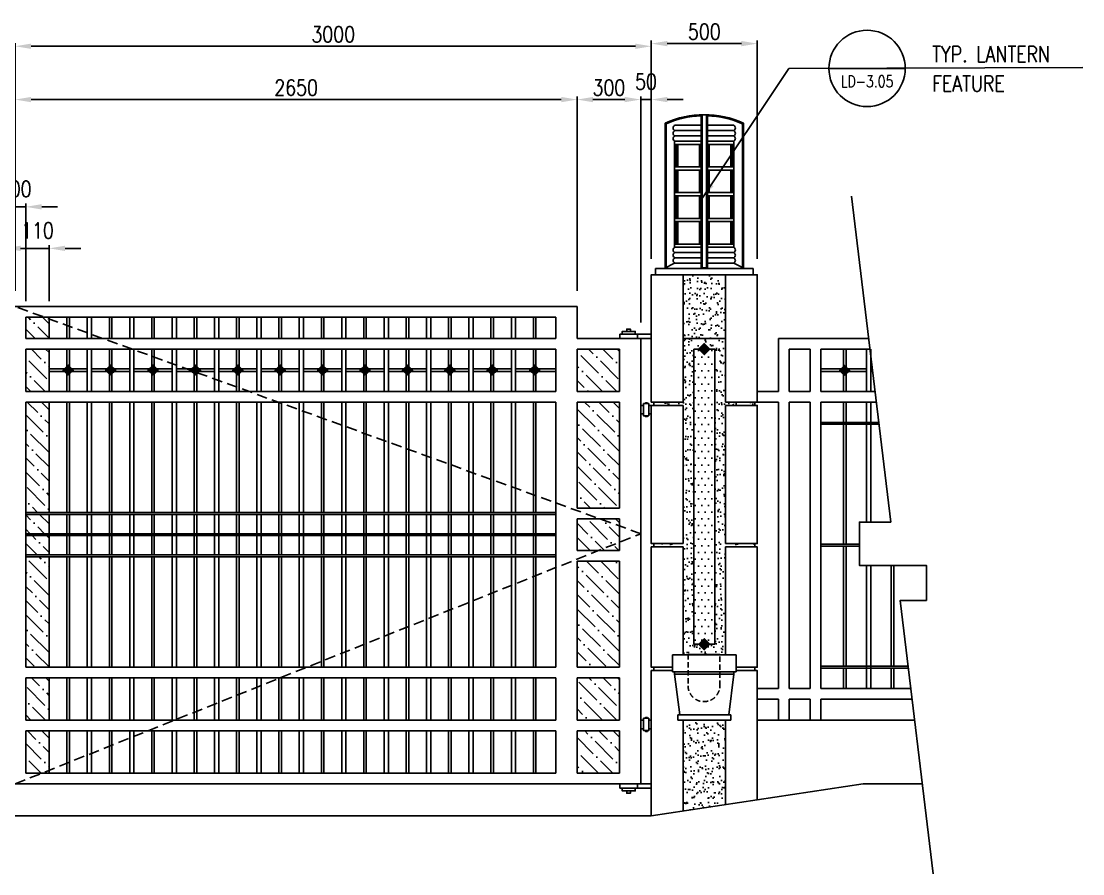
# Model space of a CAD drawing. Extents: x 17901 to 57070, y -1049 to 3900.
# Drawn here: x 52064 to 57070, y -212 to 3807 of the extents above; entities that cross this region are included whole.
import ezdxf
from ezdxf.enums import TextEntityAlignment as Align

# ---------------------------------------------------------------- set-up
doc = ezdxf.new("R2010")
doc.units = 0
doc.header["$PDMODE"] = 3
doc.header["$PDSIZE"] = -1
doc.linetypes.add('HIDDEN', pattern=[0.375, 0.25, -0.125])
doc.layers.get('0').update_dxf_attribs({"linetype": 'CONTINUOUS'})
doc.layers.get('DEFPOINTS').update_dxf_attribs({"linetype": 'CONTINUOUS'})
for name, color, linetype in [('0-BCA', 33, 'CONTINUOUS'), ('0-DIM', 8, 'CONTINUOUS'), ('0-TEXT', 7, 'CONTINUOUS'), ('YEL', 2, 'CONTINUOUS')]:
    doc.layers.add(name, color=color, linetype=linetype)
doc.styles.add('ROMANS', font='romans.shx', dxfattribs={"width": 0.8})
doc.styles.get("Standard").update_dxf_attribs({"font": 'romans.shx', "width": 0.8})
doc.dimstyles.new('CALL', dxfattribs={"dimscale": 30, "dimtxt": 2.5, "dimasz": 2.5, "dimexe": 0.5, "dimexo": 2.5, "dimtad": 0, "dimdec": 0, "dimtxsty": 'STANDARD', "dimcen": 2.5, "dimclrd": 256, "dimclre": 256, "dimclrt": 7, "dimazin": 3, "dimtfac": 1, "dimtdec": 0, "dimtmove": 0, "dimatfit": 3, "dimtolj": 1, "dimtzin": 0})
pattern_1 = [(37.5, (35683.82, 3e-14), (-1.60003, 48.94132), [0, -38.608, 0, -43.18, 0, -41.275]), (7.5, (35683.82, 3e-14), (44.95233, 71.6825), [0, -20.828, 0, -34.798, 0, -13.335]), (327.5, (35652.58, 3e-14), (79.09924, 0.14372), [0, -12.7, 0, -45.72, 0, -59.69]), (317.5, (35652.58, 3e-14), (76.35565, 22.29293), [0, -6.35, 0, -29.972, 0, -34.29])]

# ---------------------------------------------------------------- blocks, each defined once
blk = doc.blocks.new('A$C1AAB01F3')
at = {"layer": '0-TEXT', "color": 2}
for p, q in [((0, 52.5), (11.7, 52.5)), ((36.1, 52.5), (50, 52.5)), ((0, 12.5), (11.7, 12.5)), ((36.1, 12.5), (50, 12.5))]:
    blk.add_line(p, q, dxfattribs=at)
blk.add_lwpolyline([(11.7, 61.8), (36.1, 61.8), (36.1, 3.7), (11.7, 3.7)], close=True, dxfattribs=at)
for points in [[(18.5, 61.8), (18.5, 64.9), (27.9, 64.9), (27.9, 61.8)], [(27.9, 3.7), (27.9, 0), (18.5, 0), (18.5, 3.7)]]:
    blk.add_lwpolyline(points, dxfattribs=at)
blk = doc.blocks.new('*D126')
at = {"linetype": 'BYBLOCK'}
for p, q in [((52035.2, 2536.3), (52035.2, 3703.8)), ((54960.2, 3688.8), (52110.2, 3688.8)), ((55035.2, 2686.3), (55035.2, 3703.8))]:
    blk.add_line(p, q, dxfattribs=at)
for points in [[(52110.2, 3701.3), (52110.2, 3676.3), (52035.2, 3688.8)], [(54960.2, 3701.3), (54960.2, 3676.3), (55035.2, 3688.8)]]:
    blk.add_solid(points, dxfattribs=at)
at = {"layer": 'DEFPOINTS', "color": 0, "linetype": 'BYBLOCK'}
for p in [(52035.2, 3688.8), (55035.2, 2611.3), (52035.2, 2461.3)]:
    blk.add_point(p, dxfattribs=at)
at = {"color": 7, "linetype": 'BYBLOCK', "insert": (53535.2, 3745.1), "char_height": 75, "attachment_point": 5}
blk.add_mtext('\\A1;3000', dxfattribs=at)
blk = doc.blocks.new('*D123')
at = {"linetype": 'BYBLOCK'}
for p, q in [((52035.2, 2536.3), (52035.2, 3452.5)), ((54610.2, 3437.5), (52110.2, 3437.5)), ((54685.2, 2536.3), (54685.2, 3452.5))]:
    blk.add_line(p, q, dxfattribs=at)
for points in [[(52110.2, 3450), (52110.2, 3425), (52035.2, 3437.5)], [(54610.2, 3450), (54610.2, 3425), (54685.2, 3437.5)]]:
    blk.add_solid(points, dxfattribs=at)
at = {"layer": 'DEFPOINTS', "color": 0, "linetype": 'BYBLOCK'}
for p in [(52035.2, 3437.5), (52035.2, 2461.3), (54685.2, 2461.3)]:
    blk.add_point(p, dxfattribs=at)
at = {"color": 7, "linetype": 'BYBLOCK', "insert": (53360.2, 3493.7), "char_height": 75, "attachment_point": 5}
blk.add_mtext('\\A1;2650', dxfattribs=at)
blk = doc.blocks.new('*D127')
at = {"linetype": 'BYBLOCK'}
for p, q in [((55035.2, 2686.3), (55035.2, 3716.3)), ((55535.2, 2686.3), (55535.2, 3716.3)), ((55460.2, 3701.3), (55110.2, 3701.3))]:
    blk.add_line(p, q, dxfattribs=at)
for points in [[(55110.2, 3713.8), (55110.2, 3688.8), (55035.2, 3701.3)], [(55460.2, 3713.8), (55460.2, 3688.8), (55535.2, 3701.3)]]:
    blk.add_solid(points, dxfattribs=at)
at = {"layer": 'DEFPOINTS', "color": 0, "linetype": 'BYBLOCK'}
for p in [(55035.2, 3701.3), (55035.2, 2611.3), (55535.2, 2611.3)]:
    blk.add_point(p, dxfattribs=at)
at = {"color": 7, "linetype": 'BYBLOCK', "insert": (55285.2, 3757.6), "char_height": 75, "attachment_point": 5}
blk.add_mtext('\\A1;500', dxfattribs=at)
blk = doc.blocks.new('*D125')
at = {"linetype": 'BYBLOCK'}
for p, q in [((54910.2, 3437.5), (54835.2, 3437.5)), ((54985.2, 2386.3), (54985.2, 3452.5)), ((55035.2, 3437.5), (54985.2, 3437.5)), ((55035.2, 3437.5), (54985.2, 3437.5)), ((55035.2, 2686.3), (55035.2, 3452.5)), ((55110.2, 3437.5), (55185.2, 3437.5))]:
    blk.add_line(p, q, dxfattribs=at)
for points in [[(54910.2, 3450), (54910.2, 3425), (54985.2, 3437.5)], [(55110.2, 3450), (55110.2, 3425), (55035.2, 3437.5)]]:
    blk.add_solid(points, dxfattribs=at)
at = {"layer": 'DEFPOINTS', "color": 0, "linetype": 'BYBLOCK'}
for p in [(54985.2, 3437.5), (55035.2, 2611.3), (54985.2, 2311.3)]:
    blk.add_point(p, dxfattribs=at)
at = {"color": 7, "linetype": 'BYBLOCK', "insert": (55010.2, 3521.8), "char_height": 75, "attachment_point": 5}
blk.add_mtext('\\A1;50', dxfattribs=at)
blk = doc.blocks.new('*D124')
at = {"linetype": 'BYBLOCK'}
for p, q in [((54685.2, 2536.3), (54685.2, 3452.5)), ((54910.2, 3437.5), (54760.2, 3437.5)), ((54985.2, 2386.3), (54985.2, 3452.5))]:
    blk.add_line(p, q, dxfattribs=at)
for points in [[(54760.2, 3450), (54760.2, 3425), (54685.2, 3437.5)], [(54910.2, 3450), (54910.2, 3425), (54985.2, 3437.5)]]:
    blk.add_solid(points, dxfattribs=at)
at = {"layer": 'DEFPOINTS', "color": 0, "linetype": 'BYBLOCK'}
for p in [(54685.2, 3437.5), (54685.2, 2461.3), (54985.2, 2311.3)]:
    blk.add_point(p, dxfattribs=at)
at = {"color": 7, "linetype": 'BYBLOCK', "insert": (54835.2, 3493.7), "char_height": 75, "attachment_point": 5}
blk.add_mtext('\\A1;300', dxfattribs=at)
blk = doc.blocks.new('CALLOUTCIR')
blk.add_line((-6, 0), (6, 0))
blk.add_circle((0, 0), 6)
at = {"style": 'ROMANS', "width": 0.8}
for p in [(10.25, 0.23), (10.25, -4.4)]:
    blk.add_attdef('DETAIL', text='', height=2.5, dxfattribs=at).set_placement(p, align=Align.BOTTOM_LEFT)
blk = doc.blocks.new('*D128')
at = {"linetype": 'BYBLOCK'}
for p, q in [((51800.2, 2736), (51725.2, 2736)), ((51875.2, 2486.3), (51875.2, 2751)), ((51985.2, 2736), (51875.2, 2736)), ((51985.2, 2736), (51875.2, 2736)), ((51985.2, 2486.3), (51985.2, 2751)), ((52060.2, 2736), (52135.2, 2736))]:
    blk.add_line(p, q, dxfattribs=at)
for points in [[(51800.2, 2748.5), (51800.2, 2723.5), (51875.2, 2736)], [(52060.2, 2748.5), (52060.2, 2723.5), (51985.2, 2736)]]:
    blk.add_solid(points, dxfattribs=at)
at = {"layer": 'DEFPOINTS', "color": 0, "linetype": 'BYBLOCK'}
for p in [(51875.2, 2736), (51875.2, 2411.3), (51985.2, 2411.3)]:
    blk.add_point(p, dxfattribs=at)
at = {"color": 7, "linetype": 'BYBLOCK', "insert": (51930.2, 2820.3), "char_height": 75, "attachment_point": 5}
blk.add_mtext('\\A1;110', dxfattribs=at)
blk = doc.blocks.new('*D129')
at = {"linetype": 'BYBLOCK'}
for p, q in [((52010.2, 2736), (51935.2, 2736)), ((52085.2, 2486.3), (52085.2, 2751)), ((52085.2, 2736), (52195.2, 2736)), ((52085.2, 2736), (52195.2, 2736)), ((52195.2, 2486.3), (52195.2, 2751)), ((52270.2, 2736), (52345.2, 2736))]:
    blk.add_line(p, q, dxfattribs=at)
for points in [[(52010.2, 2748.5), (52010.2, 2723.5), (52085.2, 2736)], [(52270.2, 2748.5), (52270.2, 2723.5), (52195.2, 2736)]]:
    blk.add_solid(points, dxfattribs=at)
at = {"layer": 'DEFPOINTS', "color": 0, "linetype": 'BYBLOCK'}
for p in [(52195.2, 2736), (52085.2, 2411.3), (52195.2, 2411.3)]:
    blk.add_point(p, dxfattribs=at)
at = {"color": 7, "linetype": 'BYBLOCK', "insert": (52140.2, 2820.3), "char_height": 75, "attachment_point": 5}
blk.add_mtext('\\A1;110', dxfattribs=at)
blk = doc.blocks.new('*D130')
at = {"linetype": 'BYBLOCK'}
for p, q in [((51910.2, 2931.8), (51835.2, 2931.8)), ((51985.2, 2486.3), (51985.2, 2946.8)), ((51985.2, 2931.8), (52085.2, 2931.8)), ((51985.2, 2931.8), (52085.2, 2931.8)), ((52085.2, 2486.3), (52085.2, 2946.8)), ((52160.2, 2931.8), (52235.2, 2931.8))]:
    blk.add_line(p, q, dxfattribs=at)
for points in [[(51910.2, 2944.3), (51910.2, 2919.3), (51985.2, 2931.8)], [(52160.2, 2944.3), (52160.2, 2919.3), (52085.2, 2931.8)]]:
    blk.add_solid(points, dxfattribs=at)
at = {"layer": 'DEFPOINTS', "color": 0, "linetype": 'BYBLOCK'}
for p in [(52085.2, 2931.8), (51985.2, 2411.3), (52085.2, 2411.3)]:
    blk.add_point(p, dxfattribs=at)
at = {"color": 7, "linetype": 'BYBLOCK', "insert": (52035.2, 3016.2), "char_height": 75, "attachment_point": 5}
blk.add_mtext('\\A1;100', dxfattribs=at)

msp = doc.modelspace()

# ---------------------------------------------------------------- hatches: boundary and pattern name
at = {"linetype": 'CONTINUOUS'}
h = msp.add_hatch(dxfattribs=at)
h.set_pattern_fill('AR-SAND', color=2, style=0)
h.set_pattern_definition([(142.5, (92832.057, 0), (1.60003, 48.941324), [0, -38.608, 0, -43.18, 0, -41.275]), (172.5, (92832.06, 0), (-44.95233, 71.68251), [0, -20.828, 0, -34.798, 0, -13.335]), (212.5, (92863.3, 0), (-79.099237, 0.14372), [0, -12.7, 0, -45.72, 0, -59.69]), (222.5, (92863.3, 0), (-76.35565, 22.29293), [0, -6.35, 0, -29.972, 0, -34.29])])
h.paths.add_polyline_path([(55385.2, 2611.3), (55185.2, 2611.3), (55185.2, 2311.3), (55385.2, 2311.3)])
h = msp.add_hatch(dxfattribs=at)
h.set_pattern_fill('AR-SAND', color=2, style=0)
h.set_pattern_definition(pattern_1)
h.paths.add_polyline_path([(55385.2, 1995.3), (55523.2, 1995.3), (55523.2, 2011.3), (55385.2, 2011.3), (55385.2, 2311.3), (55185.2, 2311.3), (55185.2, 2011.3), (55047.2, 2011.3), (55047.2, 1995.3), (55185.2, 1995.3), (55185.2, 1344.2), (55047.2, 1344.2), (55047.2, 1328.2), (55185.2, 1328.2), (55185.2, 819.3), (55385.2, 819.3), (55385.2, 1328.2), (55523.2, 1328.2), (55523.2, 1344.2), (55385.2, 1344.2)])
h.paths.add_polyline_path([(55335.2, 869.3), (55235.2, 869.3), (55235.2, 2261.3), (55335.2, 2261.3)], flags=16)
h = msp.add_hatch(dxfattribs=at)
h.set_pattern_fill('DOTS', color=256, scale=20, style=0)
h.set_pattern_definition([(7e-15, (35683.82, 3e-14), (15.875, 31.75), [0, -31.75])])
h.paths.add_polyline_path([(55335.2, 2261.3), (55335.2, 869.3), (55235.2, 869.3), (55235.2, 2261.3)])
for points in [[(55285.2, 2231.3), (55315.2, 2261.3), (55285.2, 2291.3), (55255.2, 2261.3)], [(55285.2, 899.3), (55315.2, 869.3), (55285.2, 839.3), (55255.2, 869.3)]]:
    msp.add_hatch(color=2, dxfattribs=at).paths.add_polyline_path(points)
h = msp.add_hatch(dxfattribs=at)
h.set_pattern_fill('AR-SAND', color=2, style=0)
h.set_pattern_definition(pattern_1)
h.paths.add_polyline_path([(55385.2, 211.3), (55185.2, 211.3), (55185.2, 511.3), (55385.2, 511.3)])
h = msp.add_hatch(dxfattribs=at)
h.set_pattern_fill('AR-SAND', color=2, style=0)
h.set_pattern_definition([(142.5, (104070.306, 0), (1.60003, 48.941324), [0, -38.608, 0, -43.18, 0, -41.275]), (172.5, (104070.306, 0), (-44.95233, 71.68251), [0, -20.828, 0, -34.798, 0, -13.335]), (212.5, (104101.548, 0), (-79.099237, 0.14372), [0, -12.7, 0, -45.72, 0, -59.69]), (222.5, (104101.55, 0), (-76.355645, 22.29293), [0, -6.35, 0, -29.972, 0, -34.29])])
h.paths.add_polyline_path([(55185.2, 211.3), (55385.2, 211.3), (55385.2, 113.8), (55185.2, 83.8)])
at = {"layer": '0-TEXT', "linetype": 'CONTINUOUS'}
h = msp.add_hatch(dxfattribs=at)
h.set_pattern_fill('ANSI36', color=1, scale=15, style=0)
h.set_pattern_definition([(135, (104280.306, 0), (-25.25697, 92.60889), [119.0625, -23.8125, 0, -23.8125])])
h.paths.add_polyline_path([(52085.2, 461.3), (52195.2, 461.3), (52195.2, 261.3), (52120.1, 261.3), (52085.2, 275.3)])
h.paths.add_polyline_path([(52085.2, 711.3), (52195.2, 711.3), (52195.2, 511.3), (52085.2, 511.3)])
h.paths.add_polyline_path([(52085.2, 1281.8), (52195.2, 1281.8), (52195.2, 761.3), (52085.2, 761.3)])
h.paths.add_polyline_path([(52085.2, 1381.8), (52195.2, 1381.8), (52195.2, 1290.8), (52085.2, 1290.8)])
h.paths.add_polyline_path([(52085.2, 1481.8), (52195.2, 1481.8), (52195.2, 1390.8), (52085.2, 1390.8)])
h.paths.add_polyline_path([(52085.2, 2011.3), (52195.2, 2011.3), (52195.2, 1490.8), (52085.2, 1490.8)])
h.paths.add_polyline_path([(52085.2, 2261.3), (52195.2, 2261.3), (52195.2, 2061.3), (52085.2, 2061.3)])
h.paths.add_polyline_path([(52085.2, 2403.2), (52107.4, 2411.3), (52195.2, 2411.3), (52195.2, 2311.3), (52085.2, 2311.3)])
h = msp.add_hatch(dxfattribs=at)
h.set_pattern_fill('ANSI36', color=1, scale=15, style=0)
h.set_pattern_definition([(135, (92832.057, 0), (-25.25697, 92.60889), [119.0625, -23.8125, 0, -23.8125])])
h.paths.add_polyline_path([(54685.2, 461.3), (54685.2, 261.3), (54885.2, 261.3), (54885.2, 461.3)])
h.paths.add_polyline_path([(54885.2, 511.3), (54885.2, 711.3), (54685.2, 711.3), (54685.2, 511.3)])
h.paths.add_polyline_path([(54685.2, 761.3), (54885.2, 761.3), (54885.2, 1261.3), (54685.2, 1261.3)])
h.paths.add_polyline_path([(54685.2, 1461.3), (54685.2, 1311.3), (54885.2, 1311.3), (54885.2, 1461.3)])
h.paths.add_polyline_path([(54885.2, 2011.3), (54685.2, 2011.3), (54685.2, 1511.3), (54885.2, 1511.3)])
h.paths.add_polyline_path([(54685.2, 2061.3), (54885.2, 2061.3), (54885.2, 2261.3), (54685.2, 2261.3)])
for points in [[(52285.2, 2137.5), (52261.1, 2161.5), (52285.2, 2185.6), (52309.2, 2161.5)], [(52485.2, 2137.5), (52461.1, 2161.5), (52485.2, 2185.6), (52509.2, 2161.5)], [(52685.2, 2137.5), (52661.1, 2161.5), (52685.2, 2185.6), (52709.2, 2161.5)], [(52885.2, 2137.5), (52861.1, 2161.5), (52885.2, 2185.6), (52909.2, 2161.5)], [(53085.2, 2137.5), (53061.1, 2161.5), (53085.2, 2185.6), (53109.2, 2161.5)], [(53285.2, 2137.5), (53261.1, 2161.5), (53285.2, 2185.6), (53309.2, 2161.5)], [(53485.2, 2137.5), (53461.1, 2161.5), (53485.2, 2185.6), (53509.2, 2161.5)], [(53685.2, 2137.5), (53661.1, 2161.5), (53685.2, 2185.6), (53709.2, 2161.5)], [(53885.2, 2137.5), (53861.1, 2161.5), (53885.2, 2185.6), (53909.2, 2161.5)], [(54085.2, 2137.5), (54061.1, 2161.5), (54085.2, 2185.6), (54109.2, 2161.5)], [(54285.2, 2137.5), (54261.1, 2161.5), (54285.2, 2185.6), (54309.2, 2161.5)], [(54485.2, 2137.5), (54461.1, 2161.5), (54485.2, 2185.6), (54509.2, 2161.5)], [(55947.2, 2136.2), (55971.2, 2160.3), (55947.2, 2184.3), (55923.1, 2160.3)]]:
    msp.add_hatch(color=256, dxfattribs=at).paths.add_polyline_path(points)

# ---------------------------------------------------------------- linework, layer by layer
at = {"color": 2}
for p, q in [((55185.2, 2311.3), (55185.2, 2611.3)), ((55385.2, 2311.3), (55385.2, 2611.3)), ((55185.2, 2311.3), (55185.2, 2011.3)), ((55185.2, 2311.3), (55385.2, 2311.3)), ((55385.2, 2311.3), (55385.2, 2011.3)), ((55235.2, 2261.3), (55235.2, 869.3)), ((55235.2, 2261.3), (55335.2, 2261.3)), ((55335.2, 2261.3), (55335.2, 869.3)), ((55941.7, 2261.3), (55941.7, 2167.3)), ((55953.7, 2261.3), (55953.7, 2167.3)), ((56050.2, 2261.3), (56050.2, 2061.3)), ((56070.2, 2261.3), (56070.2, 2061.3)), ((55835.2, 2167.3), (55941.7, 2167.3)), ((55835.2, 2155.3), (55941.7, 2155.3)), ((55941.7, 2155.3), (55941.7, 2061.3)), ((55953.7, 2167.3), (56050.2, 2167.3)), ((55953.7, 2155.3), (55953.7, 2061.3)), ((55953.7, 2155.3), (56050.2, 2155.3)), ((56070.2, 2167.3), (56077.8, 2167.3)), ((56070.2, 2155.3), (56079.3, 2155.3)), ((55035.2, 2011.3), (55185.2, 2011.3)), ((55385.2, 2011.3), (55535.2, 2011.3)), ((55941.7, 2011.3), (55941.7, 1915.8)), ((55953.7, 2011.3), (55953.7, 1915.8)), ((56050.2, 2011.3), (56050.2, 1915.8)), ((56070.2, 2011.3), (56070.2, 1915.8)), ((55035.2, 1995.3), (55185.2, 1995.3)), ((55185.2, 1995.3), (55185.2, 1344.2)), ((55385.2, 1995.3), (55385.2, 1344.2)), ((55385.2, 1995.3), (55535.2, 1995.3)), ((55835.2, 1915.8), (56108.1, 1915.8)), ((55835.2, 1906.8), (56109.2, 1906.8)), ((55941.7, 1906.8), (55941.7, 1340.7)), ((55953.7, 1906.8), (55953.7, 1340.7)), ((56050.2, 1906.8), (56050.2, 1445.7)), ((56070.2, 1906.8), (56070.2, 1445.7)), ((55035.2, 1344.2), (55185.2, 1344.2)), ((55035.2, 1328.2), (55185.2, 1328.2)), ((55185.2, 1328.2), (55185.2, 819.3)), ((55385.2, 1344.2), (55535.2, 1344.2)), ((55385.2, 1328.2), (55385.2, 819.3)), ((55385.2, 1328.2), (55535.2, 1328.2)), ((55835.2, 1340.7), (56016.4, 1340.7)), ((55835.2, 1331.7), (56016.4, 1331.7)), ((55941.7, 1331.7), (55941.7, 765.8)), ((55953.7, 1331.7), (55953.7, 765.8)), ((56050.2, 1241.5), (56050.2, 661.3)), ((56070.2, 1241.5), (56070.2, 661.3)), ((56166.7, 1241.5), (56166.7, 765.8)), ((56178.7, 1241.5), (56178.7, 765.8)), ((55235.2, 869.3), (55335.2, 869.3)), ((55235.2, 869.3), (55335.2, 869.3)), ((55135.2, 819.3), (55435.2, 819.3)), ((55135.2, 819.3), (55135.2, 739.3)), ((55435.2, 819.3), (55435.2, 739.3)), ((55035.2, 761.3), (55135.2, 761.3)), ((55435.2, 761.3), (55535.2, 761.3)), ((55835.2, 765.8), (56246.5, 765.8)), ((55835.2, 756.8), (56247.6, 756.8)), ((55941.7, 756.8), (55941.7, 661.3)), ((55953.7, 756.8), (55953.7, 661.3)), ((56166.7, 756.8), (56166.7, 661.3)), ((56178.7, 756.8), (56178.7, 661.3)), ((55035.2, 745.3), (55135.2, 745.3)), ((55135.2, 739.3), (55435.2, 739.3)), ((55145.2, 739.3), (55145.2, 729.3)), ((55145.2, 729.3), (55170, 536.3)), ((55145.2, 729.3), (55425.2, 729.3)), ((55425.2, 729.3), (55400.3, 536.3)), ((55425.2, 739.3), (55425.2, 729.3)), ((55435.2, 745.3), (55535.2, 745.3)), ((55410.2, 536.3), (55160.2, 536.3)), ((55160.2, 536.3), (55160.2, 511.3)), ((55410.2, 511.3), (55160.2, 511.3)), ((55185.2, 511.3), (55185.2, 83.8)), ((55385.2, 511.3), (55385.2, 113.8)), ((55410.2, 536.3), (55410.2, 511.3))]:
    msp.add_line(p, q, dxfattribs=at)
for p, q in [((55635.2, 2061.3), (55635.2, 2311.3)), ((55635.2, 2311.3), (56060.5, 2311.3)), ((55685.2, 2061.3), (55685.2, 2261.3)), ((55685.2, 2261.3), (55785.2, 2261.3)), ((55785.2, 2061.3), (55785.2, 2261.3)), ((55835.2, 2061.3), (55835.2, 2261.3)), ((55835.2, 2261.3), (56066.5, 2261.3)), ((55535.2, 2061.3), (55635.2, 2061.3)), ((55685.2, 2061.3), (55785.2, 2061.3)), ((55835.2, 2061.3), (56090.6, 2061.3)), ((55535.2, 2011.3), (55635.2, 2011.3)), ((55635.2, 661.3), (55635.2, 2011.3)), ((55685.2, 661.3), (55685.2, 2011.3)), ((55685.2, 2011.3), (55785.2, 2011.3)), ((55785.2, 661.3), (55785.2, 2011.3)), ((55835.2, 661.3), (55835.2, 2011.3)), ((55835.2, 2011.3), (56096.6, 2011.3)), ((52085.2, 761.3), (54585.2, 761.3)), ((54685.2, 761.3), (54885.2, 761.3)), ((52085.2, 711.3), (54585.2, 711.3)), ((54685.2, 711.3), (54885.2, 711.3)), ((55535.2, 661.3), (55635.2, 661.3)), ((55685.2, 661.3), (55785.2, 661.3)), ((55835.2, 661.3), (56259.1, 661.3)), ((55535.2, 611.3), (55635.2, 611.3)), ((55635.2, 511.3), (55635.2, 611.3)), ((55685.2, 511.3), (55685.2, 611.3)), ((55685.2, 611.3), (55785.2, 611.3)), ((55785.2, 511.3), (55785.2, 611.3)), ((55835.2, 611.3), (56265.1, 611.3)), ((55835.2, 511.3), (55835.2, 611.3)), ((52085.2, 511.3), (54585.2, 511.3)), ((54685.2, 511.3), (54885.2, 511.3)), ((55535.2, 511.3), (56277.1, 511.3)), ((52085.2, 461.3), (54585.2, 461.3)), ((54685.2, 461.3), (54885.2, 461.3)), ((52085.2, 261.3), (54585.2, 261.3)), ((54685.2, 261.3), (54885.2, 261.3)), ((52035.2, 211.3), (54985.2, 211.3))]:
    msp.add_line(p, q)
at = {"color": 5}
for p, q in [((55035.2, 61.3), (56035.2, 211.3)), ((56035.2, 211.3), (56313.2, 211.3)), ((54610.3, 61.3), (52035.2, 61.3)), ((52485.2, 61.3), (55035.2, 61.3))]:
    msp.add_line(p, q, dxfattribs=at)
at = {"color": 4}
msp.add_lwpolyline([(55035.2, 61.3), (55035.2, 745.3), (55047.2, 745.3), (55047.2, 761.3), (55035.2, 761.3), (55035.2, 1328.2), (55047.2, 1328.2), (55047.2, 1344.2), (55035.2, 1344.2), (55035.2, 1995.3), (55047.2, 1995.3), (55047.2, 2011.3), (55035.2, 2011.3), (55035.2, 2611.3), (55535.2, 2611.3), (55535.2, 2011.3), (55523.2, 2011.3), (55523.2, 1995.3), (55535.2, 1995.3), (55535.2, 1344.2), (55523.2, 1344.2), (55523.2, 1328.2), (55535.2, 1328.2), (55535.2, 761.3), (55523.2, 761.3), (55523.2, 745.3), (55535.2, 745.3), (55535.2, 136.3)], dxfattribs=at)
at = {"color": 2}
msp.add_lwpolyline([(55947.2, 2136.2), (55971.2, 2160.3), (55947.2, 2184.3), (55923.1, 2160.3)], close=True, dxfattribs=at)
at = {"layer": '0-BCA', "color": 2}
for p, q in [((55270.2, 3366), (55270.2, 3366)), ((55270.2, 3361), (55270.2, 2643.8)), ((55275.2, 3366.2), (55275.2, 2643.8)), ((55295.2, 3366.2), (55295.2, 2643.8)), ((55300.2, 3366), (55300.2, 3366)), ((55300.2, 3361), (55300.2, 2643.8)), ((55100.2, 2643.8), (55100.2, 3326.5)), ((55105.2, 2646.3), (55105.2, 3323.2)), ((55270.2, 3316.3), (55145.2, 3316.3)), ((55425.2, 3316.3), (55300.2, 3316.3)), ((55465.2, 2646.3), (55465.2, 3323.2)), ((55470.2, 2643.8), (55470.2, 3326.5)), ((55270.2, 3291.3), (55145.2, 3291.3)), ((55270.2, 3266.3), (55145.2, 3266.3)), ((55425.2, 3291.3), (55300.2, 3291.3)), ((55425.2, 3266.3), (55300.2, 3266.3)), ((55145.2, 2741.3), (55145.2, 3241.3)), ((55270.2, 3241.3), (55145.2, 3241.3)), ((55270.2, 3241.3), (55145.2, 3241.3)), ((55270.2, 3226.3), (55145.2, 3226.3)), ((55152.7, 3120), (55152.7, 3226.3)), ((55160.2, 3120), (55160.2, 3226.3)), ((55262.7, 3226.3), (55262.7, 3120)), ((55425.2, 3241.3), (55300.2, 3241.3)), ((55425.2, 3241.3), (55300.2, 3241.3)), ((55425.2, 3226.3), (55300.2, 3226.3)), ((55307.7, 3226.3), (55307.7, 3120)), ((55410.2, 3120), (55410.2, 3226.3)), ((55417.7, 3120), (55417.7, 3226.3)), ((55425.2, 2741.3), (55425.2, 3241.3)), ((55145.2, 3120), (55270.2, 3120)), ((55145.2, 3105), (55270.2, 3105)), ((55152.7, 2998.8), (55152.7, 3105)), ((55160.2, 2998.8), (55160.2, 3105)), ((55262.7, 3105), (55262.7, 2998.8)), ((55300.2, 3120), (55425.2, 3120)), ((55300.2, 3105), (55425.2, 3105)), ((55307.7, 3105), (55307.7, 2998.8)), ((55410.2, 2998.8), (55410.2, 3105)), ((55417.7, 2998.8), (55417.7, 3105)), ((55270.2, 2998.8), (55145.2, 2998.8)), ((55270.2, 2983.8), (55145.2, 2983.8)), ((55152.7, 2877.5), (55152.7, 2983.8)), ((55160.2, 2877.5), (55160.2, 2983.8)), ((55262.7, 2983.8), (55262.7, 2877.5)), ((55425.2, 2998.8), (55300.2, 2998.8)), ((55425.2, 2983.8), (55300.2, 2983.8)), ((55307.7, 2983.8), (55307.7, 2877.5)), ((55410.2, 2877.5), (55410.2, 2983.8)), ((55417.7, 2877.5), (55417.7, 2983.8)), ((55145.2, 2877.5), (55270.2, 2877.5)), ((55145.2, 2862.5), (55270.2, 2862.5)), ((55152.7, 2756.3), (55152.7, 2862.5)), ((55160.2, 2756.3), (55160.2, 2862.5)), ((55262.7, 2862.5), (55262.7, 2756.3)), ((55300.2, 2877.5), (55425.2, 2877.5)), ((55300.2, 2862.5), (55425.2, 2862.5)), ((55307.7, 2862.5), (55307.7, 2756.3)), ((55410.2, 2756.3), (55410.2, 2862.5)), ((55417.7, 2756.3), (55417.7, 2862.5)), ((55270.2, 2756.3), (55145.2, 2756.3)), ((55425.2, 2756.3), (55300.2, 2756.3)), ((55270.2, 2741.3), (55145.2, 2741.3)), ((55270.2, 2716.3), (55145.2, 2716.3)), ((55425.2, 2741.3), (55300.2, 2741.3)), ((55425.2, 2716.3), (55300.2, 2716.3)), ((55095.2, 2641.3), (55145.2, 2666.3)), ((55270.2, 2691.3), (55145.2, 2691.3)), ((55270.2, 2666.3), (55145.2, 2666.3)), ((55425.2, 2691.3), (55300.2, 2691.3)), ((55425.2, 2666.3), (55300.2, 2666.3)), ((55475.2, 2641.3), (55425.2, 2666.3)), ((55285.2, 2641.3), (55055.2, 2641.3)), ((55055.2, 2611.3), (55055.2, 2641.3)), ((55285.2, 2611.3), (55055.2, 2611.3)), ((55475.2, 2641.3), (55095.2, 2641.3)), ((55270.2, 2643.8), (55300.2, 2643.8)), ((55285.2, 2641.3), (55515.2, 2641.3)), ((55285.2, 2611.3), (55515.2, 2611.3)), ((55515.2, 2611.3), (55515.2, 2641.3))]:
    msp.add_line(p, q, dxfattribs=at)
for centre, radius, start, end in [((55285.2, 2916.3), 450, 65.7253, 114.2747), ((55285.2, 2916.3), 445, 91.9317, 113.8594), ((55285.2, 2916.3), 445, 66.1406, 88.0683), ((55153.8, 3303.8), 15.2, 124.706, 235.294), ((55416.5, 3303.8), 15.2, 304.706, 55.294), ((55153.8, 3278.8), 15.2, 124.706, 235.294), ((55153.8, 3253.8), 15.2, 124.706, 235.294), ((55416.5, 3278.8), 15.2, 304.706, 55.294), ((55416.5, 3253.8), 15.2, 304.706, 55.294), ((55153.8, 2728.8), 15.2, 124.706, 235.294), ((55153.8, 2703.8), 15.2, 124.706, 235.294), ((55416.5, 2728.8), 15.2, 304.706, 55.294), ((55416.5, 2703.8), 15.2, 304.706, 55.294), ((55153.8, 2678.8), 15.2, 124.706, 235.294), ((55416.5, 2678.8), 15.2, 304.706, 55.294)]:
    msp.add_arc(centre, radius, start, end, dxfattribs=at)
at = {"layer": '0-DIM'}
for p, q in [((54195.2, 2411.3), (54175.2, 2411.3)), ((54291.2, 2411.3), (54279.2, 2411.3)), ((54395.2, 2411.3), (54375.2, 2411.3)), ((55358.8, 822), (55208.5, 822))]:
    msp.add_line(p, q, dxfattribs=at)
at = {"layer": '0-DIM', "linetype": 'HIDDEN', "ltscale": 100}
for p, q in [((55208.5, 822), (55208.5, 674.1)), ((55358.8, 674.1), (55358.8, 822))]:
    msp.add_line(p, q, dxfattribs=at)
at = {"layer": '0-DIM', "color": 1}
msp.add_lwpolyline([(55979.9, 2981.5), (56164.7, 1445.7), (56016.4, 1445.7), (56016.4, 1241.5), (56332.9, 1241.5), (56332.9, 1076.2), (56209.2, 1076.2), (56364.2, -212.5)], dxfattribs=at)
at = {"layer": '0-DIM', "linetype": 'HIDDEN', "ltscale": 100}
msp.add_arc((55283.6, 674.1), 75.1, 180, 0, dxfattribs=at)
at = {"layer": '0-TEXT'}
for p, q in [((54685.2, 2461.3), (52035.2, 2461.3)), ((54685.2, 2311.3), (54685.2, 2461.3)), ((54585.2, 2411.3), (52085.2, 2411.3)), ((52085.2, 2311.3), (52085.2, 2411.3)), ((54585.2, 2311.3), (54585.2, 2411.3)), ((54585.2, 2311.3), (52085.2, 2311.3)), ((54985.2, 2311.3), (54685.2, 2311.3)), ((54985.2, 211.3), (54985.2, 2311.3)), ((54585.2, 2261.3), (52085.2, 2261.3)), ((52085.2, 2061.3), (52085.2, 2261.3)), ((54585.2, 2061.3), (54585.2, 2261.3)), ((54685.2, 2061.3), (54685.2, 2261.3)), ((54885.2, 2261.3), (54685.2, 2261.3)), ((54885.2, 2061.3), (54885.2, 2261.3)), ((54585.2, 2061.3), (52085.2, 2061.3)), ((54885.2, 2061.3), (54685.2, 2061.3)), ((52085.2, 761.3), (52085.2, 2011.3)), ((54585.2, 2011.3), (52085.2, 2011.3)), ((54585.2, 761.3), (54585.2, 2011.3)), ((54685.2, 1511.3), (54685.2, 2011.3)), ((54885.2, 2011.3), (54685.2, 2011.3)), ((54885.2, 1511.3), (54885.2, 2011.3)), ((54685.2, 1511.3), (54885.2, 1511.3)), ((54685.2, 1311.3), (54685.2, 1461.3)), ((54685.2, 1461.3), (54885.2, 1461.3)), ((54885.2, 1311.3), (54885.2, 1461.3)), ((54685.2, 1311.3), (54885.2, 1311.3)), ((54685.2, 761.3), (54685.2, 1261.3)), ((54685.2, 1261.3), (54885.2, 1261.3)), ((54885.2, 761.3), (54885.2, 1261.3)), ((52085.2, 511.3), (52085.2, 711.3)), ((54585.2, 511.3), (54585.2, 711.3)), ((54685.2, 511.3), (54685.2, 711.3)), ((54885.2, 511.3), (54885.2, 711.3)), ((52085.2, 261.3), (52085.2, 461.3)), ((54585.2, 261.3), (54585.2, 461.3)), ((54685.2, 261.3), (54685.2, 461.3)), ((54885.2, 261.3), (54885.2, 461.3))]:
    msp.add_line(p, q, dxfattribs=at)
at = {"layer": '0-TEXT', "color": 2}
for p, q in [((54887.1, 2331.3), (54887.1, 2311.3)), ((54887.1, 2331.3), (55035.2, 2331.3)), ((54970.7, 2311.3), (54970.7, 2331.3)), ((54985.2, 2311.3), (55035.2, 2311.3)), ((54887.1, 191.3), (54887.1, 211.3)), ((54970.7, 211.3), (54970.7, 191.3)), ((54985.2, 211.3), (55035.2, 211.3)), ((54887.1, 191.3), (55035.2, 191.3))]:
    msp.add_line(p, q, dxfattribs=at)
at = {"layer": '0-TEXT', "color": 2, "linetype": 'HIDDEN', "ltscale": 200}
msp.add_lwpolyline([(52035.2, 211.3), (54985.2, 1390.8), (52035.2, 2461.3)], dxfattribs=at)
at = {"layer": '0-TEXT', "color": 2}
for points in [[(54936.4, 2344.6), (54936.4, 2355.8), (54919.3, 2355.8), (54919.3, 2344.6)], [(54959.3, 2331.3), (54959.3, 2344.6), (54897.9, 2344.6), (54897.9, 2331.3)], [(54959.3, 191.3), (54959.3, 178), (54897.9, 178), (54897.9, 191.3)], [(54936.4, 178), (54936.4, 166.8), (54919.3, 166.8), (54919.3, 178)]]:
    msp.add_lwpolyline(points, dxfattribs=at)
at = {"layer": '0-TEXT'}
for points in [[(52285.2, 2137.5), (52261.1, 2161.5), (52285.2, 2185.6), (52309.2, 2161.5)], [(52485.2, 2137.5), (52461.1, 2161.5), (52485.2, 2185.6), (52509.2, 2161.5)], [(52685.2, 2137.5), (52661.1, 2161.5), (52685.2, 2185.6), (52709.2, 2161.5)], [(52885.2, 2137.5), (52861.1, 2161.5), (52885.2, 2185.6), (52909.2, 2161.5)], [(53085.2, 2137.5), (53061.1, 2161.5), (53085.2, 2185.6), (53109.2, 2161.5)], [(53285.2, 2137.5), (53261.1, 2161.5), (53285.2, 2185.6), (53309.2, 2161.5)], [(53485.2, 2137.5), (53461.1, 2161.5), (53485.2, 2185.6), (53509.2, 2161.5)], [(53685.2, 2137.5), (53661.1, 2161.5), (53685.2, 2185.6), (53709.2, 2161.5)], [(53885.2, 2137.5), (53861.1, 2161.5), (53885.2, 2185.6), (53909.2, 2161.5)], [(54085.2, 2137.5), (54061.1, 2161.5), (54085.2, 2185.6), (54109.2, 2161.5)], [(54285.2, 2137.5), (54261.1, 2161.5), (54285.2, 2185.6), (54309.2, 2161.5)], [(54485.2, 2137.5), (54461.1, 2161.5), (54485.2, 2185.6), (54509.2, 2161.5)]]:
    msp.add_lwpolyline(points, close=True, dxfattribs=at)
at = {"layer": 'YEL'}
for p, q in [((52195.2, 2411.3), (52195.2, 2311.3)), ((52279.2, 2411.3), (52279.2, 2311.3)), ((52291.2, 2411.3), (52291.2, 2311.3)), ((52375.2, 2411.3), (52375.2, 2311.3)), ((52395.2, 2411.3), (52395.2, 2311.3)), ((52479.2, 2411.3), (52479.2, 2311.3)), ((52491.2, 2411.3), (52491.2, 2311.3)), ((52575.2, 2411.3), (52575.2, 2311.3)), ((52595.2, 2411.3), (52595.2, 2311.3)), ((52679.2, 2411.3), (52679.2, 2311.3)), ((52691.2, 2411.3), (52691.2, 2311.3)), ((52775.2, 2411.3), (52775.2, 2311.3)), ((52795.2, 2411.3), (52795.2, 2311.3)), ((52879.2, 2411.3), (52879.2, 2311.3)), ((52891.2, 2411.3), (52891.2, 2311.3)), ((52975.2, 2411.3), (52975.2, 2311.3)), ((52995.2, 2411.3), (52995.2, 2311.3)), ((53079.2, 2411.3), (53079.2, 2311.3)), ((53091.2, 2411.3), (53091.2, 2311.3)), ((53175.2, 2411.3), (53175.2, 2311.3)), ((53195.2, 2411.3), (53195.2, 2311.3)), ((53279.2, 2411.3), (53279.2, 2311.3)), ((53291.2, 2411.3), (53291.2, 2311.3)), ((53375.2, 2411.3), (53375.2, 2311.3)), ((53395.2, 2411.3), (53395.2, 2311.3)), ((53479.2, 2411.3), (53479.2, 2311.3)), ((53491.2, 2411.3), (53491.2, 2311.3)), ((53575.2, 2411.3), (53575.2, 2311.3)), ((53595.2, 2411.3), (53595.2, 2311.3)), ((53679.2, 2411.3), (53679.2, 2311.3)), ((53691.2, 2411.3), (53691.2, 2311.3)), ((53775.2, 2411.3), (53775.2, 2311.3)), ((53795.2, 2411.3), (53795.2, 2311.3)), ((53879.2, 2411.3), (53879.2, 2311.3)), ((53891.2, 2411.3), (53891.2, 2311.3)), ((53975.2, 2411.3), (53975.2, 2311.3)), ((53995.2, 2411.3), (53995.2, 2311.3)), ((54079.2, 2411.3), (54079.2, 2311.3)), ((54091.2, 2411.3), (54091.2, 2311.3)), ((54175.2, 2411.3), (54175.2, 2311.3)), ((54195.2, 2411.3), (54195.2, 2311.3)), ((54279.2, 2411.3), (54279.2, 2311.3)), ((54291.2, 2411.3), (54291.2, 2311.3)), ((54375.2, 2411.3), (54375.2, 2311.3)), ((54395.2, 2411.3), (54395.2, 2311.3)), ((54479.2, 2411.3), (54479.2, 2311.3)), ((54491.2, 2411.3), (54491.2, 2311.3)), ((52195.2, 2261.3), (52195.2, 2061.3)), ((52279.2, 2261.3), (52279.2, 2061.3)), ((52291.2, 2261.3), (52291.2, 2061.3)), ((52375.2, 2261.3), (52375.2, 2061.3)), ((52395.2, 2261.3), (52395.2, 2061.3)), ((52479.2, 2261.3), (52479.2, 2061.3)), ((52491.2, 2261.3), (52491.2, 2061.3)), ((52575.2, 2261.3), (52575.2, 2061.3)), ((52595.2, 2261.3), (52595.2, 2061.3)), ((52679.2, 2261.3), (52679.2, 2061.3)), ((52691.2, 2261.3), (52691.2, 2061.3)), ((52775.2, 2261.3), (52775.2, 2061.3)), ((52795.2, 2261.3), (52795.2, 2061.3)), ((52879.2, 2261.3), (52879.2, 2061.3)), ((52891.2, 2261.3), (52891.2, 2061.3)), ((52975.2, 2261.3), (52975.2, 2061.3)), ((52995.2, 2261.3), (52995.2, 2061.3)), ((53079.2, 2261.3), (53079.2, 2167.3)), ((53091.2, 2261.3), (53091.2, 2167.3)), ((53175.2, 2261.3), (53175.2, 2061.3)), ((53195.2, 2261.3), (53195.2, 2061.3)), ((53279.2, 2261.3), (53279.2, 2167.3)), ((53291.2, 2261.3), (53291.2, 2167.3)), ((53375.2, 2261.3), (53375.2, 2061.3)), ((53395.2, 2261.3), (53395.2, 2061.3)), ((53479.2, 2261.3), (53479.2, 2061.3)), ((53491.2, 2261.3), (53491.2, 2061.3)), ((53575.2, 2261.3), (53575.2, 2061.3)), ((53595.2, 2261.3), (53595.2, 2061.3)), ((53679.2, 2261.3), (53679.2, 2167.3)), ((53691.2, 2261.3), (53691.2, 2167.3)), ((53775.2, 2261.3), (53775.2, 2061.3)), ((53795.2, 2261.3), (53795.2, 2061.3)), ((53879.2, 2261.3), (53879.2, 2167.3)), ((53891.2, 2261.3), (53891.2, 2167.3)), ((53975.2, 2261.3), (53975.2, 2061.3)), ((53995.2, 2261.3), (53995.2, 2061.3)), ((54079.2, 2261.3), (54079.2, 2167.3)), ((54091.2, 2261.3), (54091.2, 2167.3)), ((54175.2, 2261.3), (54175.2, 2061.3)), ((54195.2, 2261.3), (54195.2, 2061.3)), ((54279.2, 2261.3), (54279.2, 2167.3)), ((54291.2, 2261.3), (54291.2, 2167.3)), ((54375.2, 2261.3), (54375.2, 2061.3)), ((54395.2, 2261.3), (54395.2, 2061.3)), ((54479.2, 2261.3), (54479.2, 2167.3)), ((54491.2, 2261.3), (54491.2, 2167.3)), ((52375.2, 2167.3), (52195.2, 2167.3)), ((52375.2, 2155.3), (52195.2, 2155.3)), ((52575.2, 2167.3), (52395.2, 2167.3)), ((52575.2, 2155.3), (52395.2, 2155.3)), ((52775.2, 2167.3), (52595.2, 2167.3)), ((52775.2, 2155.3), (52595.2, 2155.3)), ((52975.2, 2167.3), (52795.2, 2167.3)), ((52975.2, 2155.3), (52795.2, 2155.3)), ((53079.2, 2167.3), (52995.2, 2167.3)), ((53079.2, 2155.3), (52995.2, 2155.3)), ((53079.2, 2155.3), (53079.2, 2061.3)), ((53175.2, 2167.3), (53091.2, 2167.3)), ((53091.2, 2155.3), (53091.2, 2061.3)), ((53175.2, 2155.3), (53091.2, 2155.3)), ((53279.2, 2167.3), (53195.2, 2167.3)), ((53279.2, 2155.3), (53195.2, 2155.3)), ((53279.2, 2155.3), (53279.2, 2061.3)), ((53375.2, 2167.3), (53291.2, 2167.3)), ((53291.2, 2155.3), (53291.2, 2061.3)), ((53375.2, 2155.3), (53291.2, 2155.3)), ((53575.2, 2167.3), (53395.2, 2167.3)), ((53575.2, 2155.3), (53395.2, 2155.3)), ((53679.2, 2167.3), (53595.2, 2167.3)), ((53679.2, 2155.3), (53595.2, 2155.3)), ((53679.2, 2155.3), (53679.2, 2061.3)), ((53775.2, 2167.3), (53691.2, 2167.3)), ((53691.2, 2155.3), (53691.2, 2061.3)), ((53775.2, 2155.3), (53691.2, 2155.3)), ((53879.2, 2167.3), (53795.2, 2167.3)), ((53879.2, 2155.3), (53795.2, 2155.3)), ((53879.2, 2155.3), (53879.2, 2061.3)), ((53975.2, 2167.3), (53891.2, 2167.3)), ((53891.2, 2155.3), (53891.2, 2061.3)), ((53975.2, 2155.3), (53891.2, 2155.3)), ((54079.2, 2167.3), (53995.2, 2167.3)), ((54079.2, 2155.3), (53995.2, 2155.3)), ((54079.2, 2155.3), (54079.2, 2061.3)), ((54175.2, 2167.3), (54091.2, 2167.3)), ((54091.2, 2155.3), (54091.2, 2061.3)), ((54175.2, 2155.3), (54091.2, 2155.3)), ((54279.2, 2167.3), (54195.2, 2167.3)), ((54279.2, 2155.3), (54195.2, 2155.3)), ((54279.2, 2155.3), (54279.2, 2061.3)), ((54375.2, 2167.3), (54291.2, 2167.3)), ((54375.2, 2155.3), (54291.2, 2155.3)), ((54291.2, 2155.3), (54291.2, 2061.3)), ((54479.2, 2167.3), (54395.2, 2167.3)), ((54479.2, 2155.3), (54395.2, 2155.3)), ((54479.2, 2155.3), (54479.2, 2061.3)), ((54585.2, 2167.3), (54491.2, 2167.3)), ((54491.2, 2155.3), (54491.2, 2061.3)), ((54585.2, 2155.3), (54491.2, 2155.3)), ((52195.2, 2011.3), (52195.2, 1490.8)), ((52279.2, 2011.3), (52279.2, 1490.8)), ((52291.2, 2011.3), (52291.2, 1490.8)), ((52375.2, 2011.3), (52375.2, 1490.8)), ((52395.2, 2011.3), (52395.2, 1490.8)), ((52479.2, 2011.3), (52479.2, 1490.8)), ((52491.2, 2011.3), (52491.2, 1490.8)), ((52575.2, 2011.3), (52575.2, 1490.8)), ((52595.2, 2011.3), (52595.2, 1490.8)), ((52679.2, 2011.3), (52679.2, 1490.8)), ((52691.2, 2011.3), (52691.2, 1490.8)), ((52775.2, 2011.3), (52775.2, 1490.8)), ((52795.2, 2011.3), (52795.2, 1490.8)), ((52879.2, 2011.3), (52879.2, 1490.8)), ((52891.2, 2011.3), (52891.2, 1490.8)), ((52975.2, 2011.3), (52975.2, 1490.8)), ((52995.2, 2011.3), (52995.2, 1490.8)), ((53079.2, 2011.3), (53079.2, 1490.8)), ((53091.2, 2011.3), (53091.2, 1490.8)), ((53175.2, 2011.3), (53175.2, 1490.8)), ((53195.2, 2011.3), (53195.2, 1490.8)), ((53279.2, 2011.3), (53279.2, 1490.8)), ((53291.2, 2011.3), (53291.2, 1490.8)), ((53375.2, 2011.3), (53375.2, 1490.8)), ((53395.2, 2011.3), (53395.2, 1490.8)), ((53479.2, 2011.3), (53479.2, 1490.8)), ((53491.2, 2011.3), (53491.2, 1490.8)), ((53575.2, 2011.3), (53575.2, 1490.8)), ((53595.2, 2011.3), (53595.2, 1490.8)), ((53679.2, 2011.3), (53679.2, 1490.8)), ((53691.2, 2011.3), (53691.2, 1490.8)), ((53775.2, 2011.3), (53775.2, 1490.8)), ((53795.2, 2011.3), (53795.2, 1490.8)), ((53879.2, 2011.3), (53879.2, 1490.8)), ((53891.2, 2011.3), (53891.2, 1490.8)), ((53975.2, 2011.3), (53975.2, 1490.8)), ((53995.2, 2011.3), (53995.2, 1490.8)), ((54079.2, 2011.3), (54079.2, 1490.8)), ((54091.2, 2011.3), (54091.2, 1490.8)), ((54175.2, 2011.3), (54175.2, 1490.8)), ((54195.2, 2011.3), (54195.2, 1490.8)), ((54279.2, 2011.3), (54279.2, 1490.8)), ((54291.2, 2011.3), (54291.2, 1490.8)), ((54375.2, 2011.3), (54375.2, 1490.8)), ((54395.2, 2011.3), (54395.2, 1490.8)), ((54479.2, 2011.3), (54479.2, 1490.8)), ((54491.2, 2011.3), (54491.2, 1490.8)), ((54585.2, 1490.8), (52085.2, 1490.8)), ((54585.2, 1481.8), (52085.2, 1481.8)), ((52195.2, 1481.8), (52195.2, 1390.8)), ((52279.2, 1481.8), (52279.2, 1390.8)), ((52291.2, 1481.8), (52291.2, 1390.8)), ((52375.2, 1481.8), (52375.2, 1390.8)), ((52395.2, 1481.8), (52395.2, 1390.8)), ((52479.2, 1481.8), (52479.2, 1390.8)), ((52491.2, 1481.8), (52491.2, 1390.8)), ((52575.2, 1481.8), (52575.2, 1390.8)), ((52595.2, 1481.8), (52595.2, 1390.8)), ((52679.2, 1481.8), (52679.2, 1390.8)), ((52691.2, 1481.8), (52691.2, 1390.8)), ((52775.2, 1481.8), (52775.2, 1390.8)), ((52795.2, 1481.8), (52795.2, 1390.8)), ((52879.2, 1481.8), (52879.2, 1390.8)), ((52891.2, 1481.8), (52891.2, 1390.8)), ((52975.2, 1481.8), (52975.2, 1390.8)), ((52995.2, 1481.8), (52995.2, 1390.8)), ((53079.2, 1481.8), (53079.2, 1390.8)), ((53091.2, 1481.8), (53091.2, 1390.8)), ((53175.2, 1481.8), (53175.2, 1390.8)), ((53195.2, 1481.8), (53195.2, 1390.8)), ((53279.2, 1481.8), (53279.2, 1390.8)), ((53291.2, 1481.8), (53291.2, 1390.8)), ((53375.2, 1481.8), (53375.2, 1390.8)), ((53395.2, 1481.8), (53395.2, 1390.8)), ((53479.2, 1481.8), (53479.2, 1390.8)), ((53491.2, 1481.8), (53491.2, 1390.8)), ((53575.2, 1481.8), (53575.2, 1390.8)), ((53595.2, 1481.8), (53595.2, 1390.8)), ((53679.2, 1481.8), (53679.2, 1390.8)), ((53691.2, 1481.8), (53691.2, 1390.8)), ((53775.2, 1481.8), (53775.2, 1390.8)), ((53795.2, 1481.8), (53795.2, 1390.8)), ((53879.2, 1481.8), (53879.2, 1390.8)), ((53891.2, 1481.8), (53891.2, 1390.8)), ((53975.2, 1481.8), (53975.2, 1390.8)), ((53995.2, 1481.8), (53995.2, 1390.8)), ((54079.2, 1481.8), (54079.2, 1390.8)), ((54091.2, 1481.8), (54091.2, 1390.8)), ((54175.2, 1481.8), (54175.2, 1390.8)), ((54195.2, 1481.8), (54195.2, 1390.8)), ((54279.2, 1481.8), (54279.2, 1390.8)), ((54291.2, 1481.8), (54291.2, 1390.8)), ((54375.2, 1481.8), (54375.2, 1390.8)), ((54395.2, 1481.8), (54395.2, 1390.8)), ((54479.2, 1481.8), (54479.2, 1390.8)), ((54491.2, 1481.8), (54491.2, 1390.8)), ((54585.2, 1390.8), (52085.2, 1390.8)), ((54585.2, 1381.8), (52085.2, 1381.8)), ((52195.2, 1381.8), (52195.2, 1290.8)), ((52279.2, 1381.8), (52279.2, 1290.8)), ((52291.2, 1381.8), (52291.2, 1290.8)), ((52375.2, 1381.8), (52375.2, 1290.8)), ((52395.2, 1381.8), (52395.2, 1290.8)), ((52479.2, 1381.8), (52479.2, 1290.8)), ((52491.2, 1381.8), (52491.2, 1290.8)), ((52575.2, 1381.8), (52575.2, 1290.8)), ((52595.2, 1381.8), (52595.2, 1290.8)), ((52679.2, 1381.8), (52679.2, 1290.8)), ((52691.2, 1381.8), (52691.2, 1290.8)), ((52775.2, 1381.8), (52775.2, 1290.8)), ((52795.2, 1381.8), (52795.2, 1290.8)), ((52879.2, 1381.8), (52879.2, 1290.8)), ((52891.2, 1381.8), (52891.2, 1290.8)), ((52975.2, 1381.8), (52975.2, 1290.8)), ((52995.2, 1381.8), (52995.2, 1290.8)), ((53079.2, 1381.8), (53079.2, 1290.8)), ((53091.2, 1381.8), (53091.2, 1290.8)), ((53175.2, 1381.8), (53175.2, 1290.8)), ((53195.2, 1381.8), (53195.2, 1290.8)), ((53279.2, 1381.8), (53279.2, 1290.8)), ((53291.2, 1381.8), (53291.2, 1290.8)), ((53375.2, 1381.8), (53375.2, 1290.8)), ((53395.2, 1381.8), (53395.2, 1290.8)), ((53479.2, 1381.8), (53479.2, 1290.8)), ((53491.2, 1381.8), (53491.2, 1290.8)), ((53575.2, 1381.8), (53575.2, 1290.8)), ((53595.2, 1381.8), (53595.2, 1290.8)), ((53679.2, 1381.8), (53679.2, 1290.8)), ((53691.2, 1381.8), (53691.2, 1290.8)), ((53775.2, 1381.8), (53775.2, 1290.8)), ((53795.2, 1381.8), (53795.2, 1290.8)), ((53879.2, 1381.8), (53879.2, 1290.8)), ((53891.2, 1381.8), (53891.2, 1290.8)), ((53975.2, 1381.8), (53975.2, 1290.8)), ((53995.2, 1381.8), (53995.2, 1290.8)), ((54079.2, 1381.8), (54079.2, 1290.8)), ((54091.2, 1381.8), (54091.2, 1290.8)), ((54175.2, 1381.8), (54175.2, 1290.8)), ((54195.2, 1381.8), (54195.2, 1290.8)), ((54279.2, 1381.8), (54279.2, 1290.8)), ((54291.2, 1381.8), (54291.2, 1290.8)), ((54375.2, 1381.8), (54375.2, 1290.8)), ((54395.2, 1381.8), (54395.2, 1290.8)), ((54479.2, 1381.8), (54479.2, 1290.8)), ((54491.2, 1381.8), (54491.2, 1290.8)), ((54585.2, 1290.8), (52085.2, 1290.8)), ((54585.2, 1281.8), (52085.2, 1281.8)), ((52195.2, 1281.8), (52195.2, 761.3)), ((52279.2, 1281.8), (52279.2, 761.3)), ((52291.2, 1281.8), (52291.2, 761.3)), ((52375.2, 1281.8), (52375.2, 761.3)), ((52395.2, 1281.8), (52395.2, 761.3)), ((52479.2, 1281.8), (52479.2, 761.3)), ((52491.2, 1281.8), (52491.2, 761.3)), ((52575.2, 1281.8), (52575.2, 761.3)), ((52595.2, 1281.8), (52595.2, 761.3)), ((52679.2, 1281.8), (52679.2, 761.3)), ((52691.2, 1281.8), (52691.2, 761.3)), ((52775.2, 1281.8), (52775.2, 761.3)), ((52795.2, 1281.8), (52795.2, 761.3)), ((52879.2, 1281.8), (52879.2, 761.3)), ((52891.2, 1281.8), (52891.2, 761.3)), ((52975.2, 1281.8), (52975.2, 761.3)), ((52995.2, 1281.8), (52995.2, 761.3)), ((53079.2, 1281.8), (53079.2, 761.3)), ((53091.2, 1281.8), (53091.2, 761.3)), ((53175.2, 1281.8), (53175.2, 761.3)), ((53195.2, 1281.8), (53195.2, 761.3)), ((53279.2, 1281.8), (53279.2, 761.3)), ((53291.2, 1281.8), (53291.2, 761.3)), ((53375.2, 1281.8), (53375.2, 761.3)), ((53395.2, 1281.8), (53395.2, 761.3)), ((53479.2, 1281.8), (53479.2, 761.3)), ((53491.2, 1281.8), (53491.2, 761.3)), ((53575.2, 1281.8), (53575.2, 761.3)), ((53595.2, 1281.8), (53595.2, 761.3)), ((53679.2, 1281.8), (53679.2, 761.3)), ((53691.2, 1281.8), (53691.2, 761.3)), ((53775.2, 1281.8), (53775.2, 761.3)), ((53795.2, 1281.8), (53795.2, 761.3)), ((53879.2, 1281.8), (53879.2, 761.3)), ((53891.2, 1281.8), (53891.2, 761.3)), ((53975.2, 1281.8), (53975.2, 761.3)), ((53995.2, 1281.8), (53995.2, 761.3)), ((54079.2, 1281.8), (54079.2, 761.3)), ((54091.2, 1281.8), (54091.2, 761.3)), ((54175.2, 1281.8), (54175.2, 761.3)), ((54195.2, 1281.8), (54195.2, 761.3)), ((54279.2, 1281.8), (54279.2, 761.3)), ((54291.2, 1281.8), (54291.2, 761.3)), ((54375.2, 1281.8), (54375.2, 761.3)), ((54395.2, 1281.8), (54395.2, 761.3)), ((54479.2, 1281.8), (54479.2, 761.3)), ((54491.2, 1281.8), (54491.2, 761.3)), ((52195.2, 711.3), (52195.2, 511.3)), ((52279.2, 711.3), (52279.2, 511.3)), ((52291.2, 711.3), (52291.2, 511.3)), ((52375.2, 711.3), (52375.2, 511.3)), ((52395.2, 711.3), (52395.2, 511.3)), ((52479.2, 711.3), (52479.2, 511.3)), ((52491.2, 711.3), (52491.2, 511.3)), ((52575.2, 711.3), (52575.2, 511.3)), ((52595.2, 711.3), (52595.2, 511.3)), ((52679.2, 711.3), (52679.2, 511.3)), ((52691.2, 711.3), (52691.2, 511.3)), ((52775.2, 711.3), (52775.2, 511.3)), ((52795.2, 711.3), (52795.2, 511.3)), ((52879.2, 711.3), (52879.2, 511.3)), ((52891.2, 711.3), (52891.2, 511.3)), ((52975.2, 711.3), (52975.2, 511.3)), ((52995.2, 711.3), (52995.2, 511.3)), ((53079.2, 711.3), (53079.2, 511.3)), ((53091.2, 711.3), (53091.2, 511.3)), ((53175.2, 711.3), (53175.2, 511.3)), ((53195.2, 711.3), (53195.2, 511.3)), ((53279.2, 711.3), (53279.2, 511.3)), ((53291.2, 711.3), (53291.2, 511.3)), ((53375.2, 711.3), (53375.2, 511.3)), ((53395.2, 711.3), (53395.2, 511.3)), ((53479.2, 711.3), (53479.2, 511.3)), ((53491.2, 711.3), (53491.2, 511.3)), ((53575.2, 711.3), (53575.2, 511.3)), ((53595.2, 711.3), (53595.2, 511.3)), ((53679.2, 711.3), (53679.2, 511.3)), ((53691.2, 711.3), (53691.2, 511.3)), ((53775.2, 711.3), (53775.2, 511.3)), ((53795.2, 711.3), (53795.2, 511.3)), ((53879.2, 711.3), (53879.2, 511.3)), ((53891.2, 711.3), (53891.2, 511.3)), ((53975.2, 711.3), (53975.2, 511.3)), ((53995.2, 711.3), (53995.2, 511.3)), ((54079.2, 711.3), (54079.2, 511.3)), ((54091.2, 711.3), (54091.2, 511.3)), ((54175.2, 711.3), (54175.2, 511.3)), ((54195.2, 711.3), (54195.2, 511.3)), ((54279.2, 711.3), (54279.2, 511.3)), ((54291.2, 711.3), (54291.2, 511.3)), ((54375.2, 711.3), (54375.2, 511.3)), ((54395.2, 711.3), (54395.2, 511.3)), ((54479.2, 711.3), (54479.2, 511.3)), ((54491.2, 711.3), (54491.2, 511.3)), ((52195.2, 461.3), (52195.2, 261.3)), ((52279.2, 461.3), (52279.2, 261.3)), ((52291.2, 461.3), (52291.2, 261.3)), ((52375.2, 461.3), (52375.2, 261.3)), ((52395.2, 461.3), (52395.2, 261.3)), ((52479.2, 461.3), (52479.2, 261.3)), ((52491.2, 461.3), (52491.2, 261.3)), ((52575.2, 461.3), (52575.2, 261.3)), ((52595.2, 461.3), (52595.2, 261.3)), ((52679.2, 461.3), (52679.2, 261.3)), ((52691.2, 461.3), (52691.2, 261.3)), ((52775.2, 461.3), (52775.2, 261.3)), ((52795.2, 461.3), (52795.2, 261.3)), ((52879.2, 461.3), (52879.2, 261.3)), ((52891.2, 461.3), (52891.2, 261.3)), ((52975.2, 461.3), (52975.2, 261.3)), ((52995.2, 461.3), (52995.2, 261.3)), ((53079.2, 461.3), (53079.2, 261.3)), ((53091.2, 461.3), (53091.2, 261.3)), ((53175.2, 461.3), (53175.2, 261.3)), ((53195.2, 461.3), (53195.2, 261.3)), ((53279.2, 461.3), (53279.2, 261.3)), ((53291.2, 461.3), (53291.2, 261.3)), ((53375.2, 461.3), (53375.2, 261.3)), ((53395.2, 461.3), (53395.2, 261.3)), ((53479.2, 461.3), (53479.2, 261.3)), ((53491.2, 461.3), (53491.2, 261.3)), ((53575.2, 461.3), (53575.2, 261.3)), ((53595.2, 461.3), (53595.2, 261.3)), ((53679.2, 461.3), (53679.2, 261.3)), ((53691.2, 461.3), (53691.2, 261.3)), ((53775.2, 461.3), (53775.2, 261.3)), ((53795.2, 461.3), (53795.2, 261.3)), ((53879.2, 461.3), (53879.2, 261.3)), ((53891.2, 461.3), (53891.2, 261.3)), ((53975.2, 461.3), (53975.2, 261.3)), ((53995.2, 461.3), (53995.2, 261.3)), ((54079.2, 461.3), (54079.2, 261.3)), ((54091.2, 461.3), (54091.2, 261.3)), ((54175.2, 461.3), (54175.2, 261.3)), ((54195.2, 461.3), (54195.2, 261.3)), ((54279.2, 461.3), (54279.2, 261.3)), ((54291.2, 461.3), (54291.2, 261.3)), ((54375.2, 461.3), (54375.2, 261.3)), ((54395.2, 461.3), (54395.2, 261.3)), ((54479.2, 461.3), (54479.2, 261.3)), ((54491.2, 461.3), (54491.2, 261.3))]:
    msp.add_line(p, q, dxfattribs=at)

# ---------------------------------------------------------------- block references
at = {"layer": '0-TEXT'}
ref = msp.add_blockref('CALLOUTCIR', (56053, 3584.4), dxfattribs=dict(at, xscale=30, yscale=30, zscale=30))
ref.add_attrib('SHEET', 'LD-3.05', dxfattribs={"layer": '0', "height": 54, "style": 'ROMANS', "width": 0.8}).set_placement((56053, 3523.3), align=Align.MIDDLE_CENTER)
ref.add_attrib('DETAIL', 'TYP. LANTERN ', dxfattribs={"layer": '0', "height": 75, "style": 'ROMANS', "width": 0.8}).set_placement((56360.3, 3591.3), align=Align.BOTTOM_LEFT)
ref.add_attrib('DETAIL', 'FEATURE', dxfattribs={"layer": '0', "height": 75, "style": 'ROMANS', "width": 0.8}).set_placement((56360.3, 3452.6), align=Align.BOTTOM_LEFT)
at = {"layer": '0-TEXT', "rotation": 180}
msp.add_blockref('A$C1AAB01F3', (55035.2, 2007.7), dxfattribs=at)
at = {"layer": '0-TEXT', "xscale": -1}
msp.add_blockref('A$C1AAB01F3', (55035.2, 458.8), dxfattribs=at)

# ---------------------------------------------------------------- dimensions: what is measured, and where the dimension line sits
at = {"layer": '0-DIM'}
for base, p1, p2, picture, middle in [((55035.2, 3701.3), (55535.2, 2611.3), (55035.2, 2611.3), '*D127', (55285.2, 3757.6)), ((52035.2, 3688.8), (55035.2, 2611.3), (52035.2, 2461.3), '*D126', (53535.2, 3745.1)), ((54985.2, 3437.5), (55035.2, 2611.3), (54985.2, 2311.3), '*D125', (55010.2, 3521.8)), ((52035.2, 3437.5), (54685.2, 2461.3), (52035.2, 2461.3), '*D123', (53360.2, 3493.7)), ((54685.2, 3437.5), (54985.2, 2311.3), (54685.2, 2461.3), '*D124', (54835.2, 3493.7)), ((52085.2, 2931.8), (51985.2, 2411.3), (52085.2, 2411.3), '*D130', (52035.2, 3016.2)), ((51875.2, 2736), (51985.2, 2411.3), (51875.2, 2411.3), '*D128', (51930.2, 2820.3)), ((52195.2, 2736), (52085.2, 2411.3), (52195.2, 2411.3), '*D129', (52140.2, 2820.3))]:
    dim = msp.add_linear_dim(base=base, p1=p1, p2=p2, dimstyle='CALL', override={"dimtad": 1}, dxfattribs=at)
    dim.commit()
    dim.dimension.update_dxf_attribs({"geometry": picture, "text_midpoint": middle})

# ---------------------------------------------------------------- leaders
msp.add_leader([(55276.7, 2973.7), (55684, 3583.9), (57070.2, 3588.5)], dimstyle='CALL', override={"dimtad": 1})

doc.saveas('drawing.dxf')
